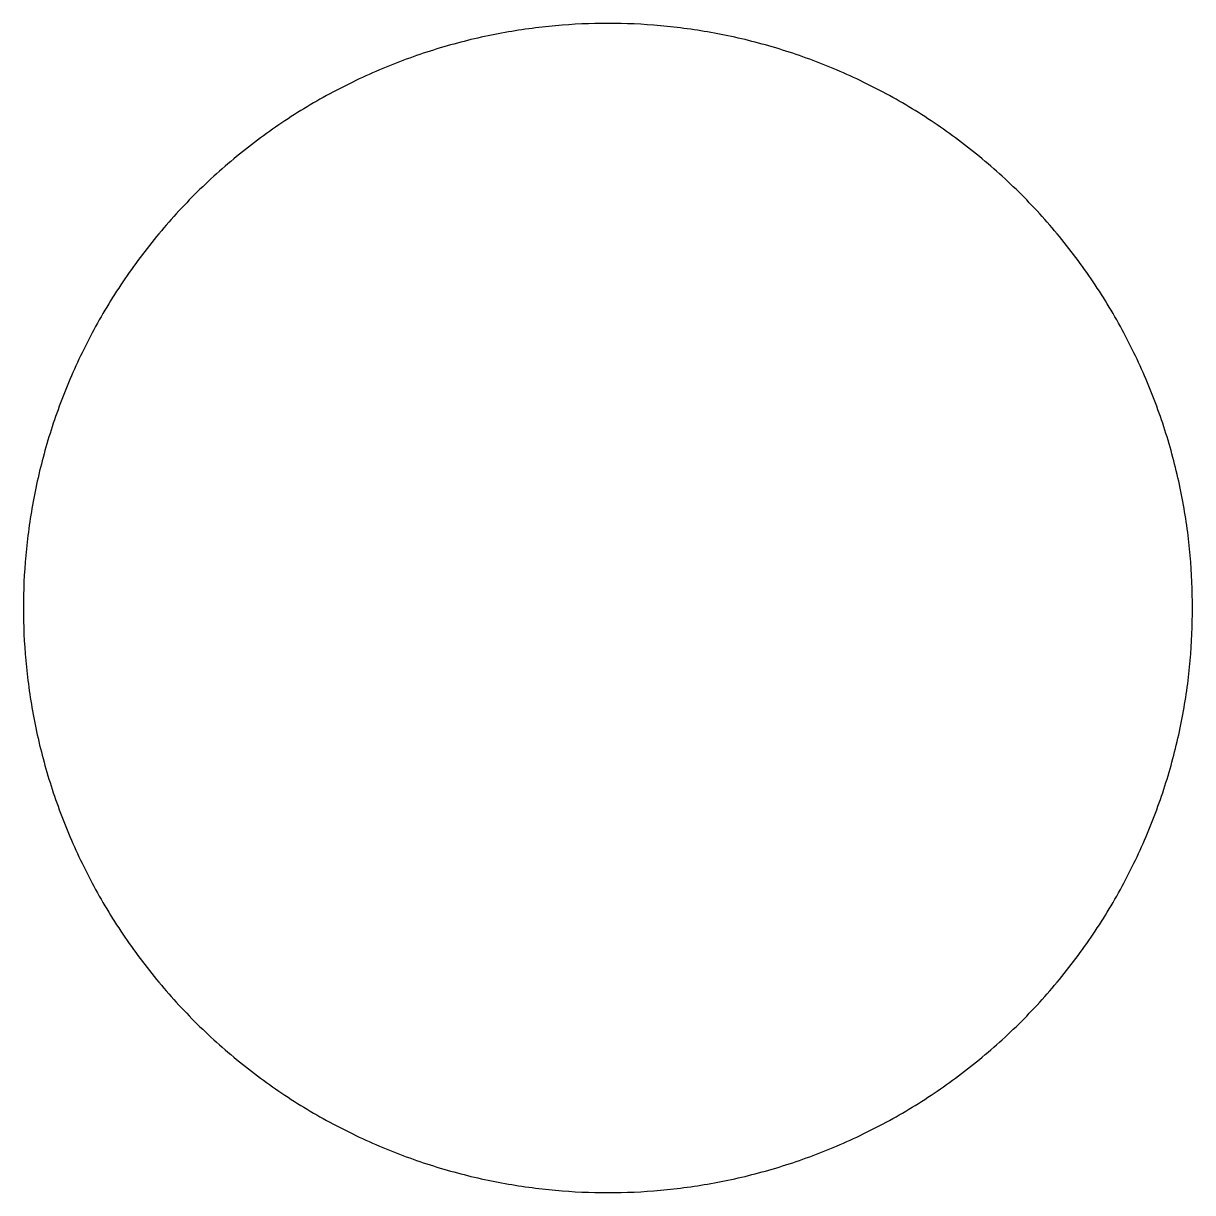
# Model space of a CAD drawing. Header units: inches. Extents: x -0.76 to 0.76, y -0.76 to 0.76.
import ezdxf

# ---------------------------------------------------------------- set-up
doc = ezdxf.new("R2010")
doc.units = ezdxf.units.IN
doc.header["$MEASUREMENT"] = 0
doc.layers.add('Default', color=18, linetype='Continuous', true_color=0x000000)

msp = doc.modelspace()

# ---------------------------------------------------------------- linework, layer by layer
at = {"layer": 'Default'}
msp.add_rational_spline([(0.756, 0), (0.756, -0.756), (0, -0.756), (-0.756, -0.756), (-0.756, 0), (-0.756, 0.756), (0, 0.756), (0.756, 0.756), (0.756, 0)], [1, 0.707106781187, 1, 0.707106781187, 1, 0.707106781187, 1, 0.707106781187, 1], degree=2, knots=[0, 0, 0, 1.178097, 1.178097, 2.356194, 2.356194, 3.534292, 3.534292, 4.712389, 4.712389, 4.712389], dxfattribs=at)

doc.saveas('drawing.dxf')
